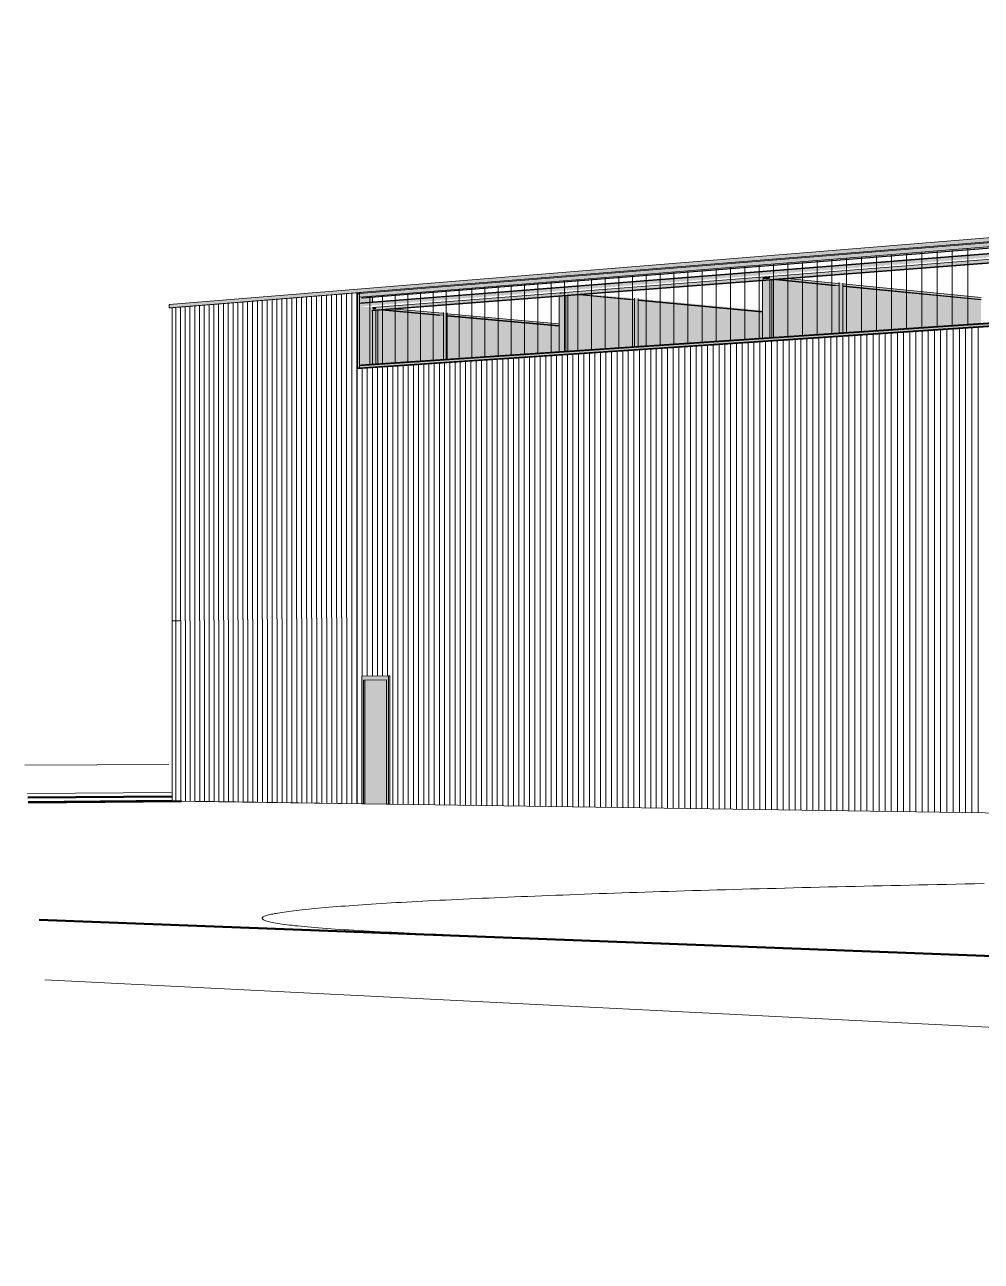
# Model space of a CAD drawing. Header units: inches. Extents: x 31155.6 to 31160.43, y 58.98 to 66.18.
# Drawn here: x 31158.0716 to 31158.2341, y 59.9092 to 60.1192 of the extents above; entities that cross this region are included whole.
import ezdxf

# ---------------------------------------------------------------- set-up
doc = ezdxf.new("R2010")
doc.units = ezdxf.units.IN
doc.header["$MEASUREMENT"] = 0
doc.linetypes.add('Center 1_4_', pattern=[0.53125, 0.25, -0.09375, 0.09375, -0.09375])
doc.linetypes.add('Hidden', pattern=[0.28125, 0.1875, -0.09375])
for name, color, linetype, lineweight in [('A-DOOR', 31, 'Continuous', 13), ('A-DOOR-FRAM', 31, 'Continuous', 9), ('A-GLAZ-CURT', 52, 'Continuous', 9), ('A-GLAZ-CWMG', 51, 'Continuous', 9), ('A-PROP-SBCK', 71, 'Hidden', 50), ('A-ROOF', 132, 'Continuous', 13), ('A-WALL', 113, 'Continuous', 13), ('A-WALL-PATT', 111, 'Continuous', 13), ('C-BLDG-PADS', 91, 'Continuous', 9), ('C-TOPO', 7, 'Continuous', 9), ('EOP-PR', 4, 'Continuous', 9), ('L-SITE-WALL', 31, 'Continuous', 13), ('PROP', 3, 'Center 1_4_', 9), ('S-BEAM', 12, 'Continuous', 9)]:
    doc.layers.add(name, color=color, linetype=linetype, lineweight=lineweight)

# ---------------------------------------------------------------- blocks, each defined once
blk = doc.blocks.new('FP_62-Looking South East')
at = {"layer": 'A-WALL-PATT', "lineweight": 9}
for p, q in [((-3884.16113, 59.9863), (-3884.16113, 60.01935)), ((-3884.16019, 59.98629), (-3884.16019, 60.01937)), ((-3884.15925, 59.98627), (-3884.15925, 60.01939)), ((-3884.1583, 59.98626), (-3884.1583, 60.01941)), ((-3884.15736, 59.98625), (-3884.15736, 60.01943)), ((-3884.15641, 59.98623), (-3884.15641, 60.01945)), ((-3884.15547, 59.98622), (-3884.15547, 60.01946)), ((-3884.15452, 59.98621), (-3884.15452, 60.01948)), ((-3884.15357, 59.98619), (-3884.15357, 60.0195)), ((-3884.15261, 59.98618), (-3884.15261, 60.01952)), ((-3884.15166, 59.98617), (-3884.15166, 60.01954)), ((-3884.1507, 59.98615), (-3884.1507, 60.01956)), ((-3884.14974, 59.98614), (-3884.14974, 60.01958)), ((-3884.14878, 59.98612), (-3884.14878, 60.0196)), ((-3884.14782, 59.98611), (-3884.14782, 60.01962)), ((-3884.14685, 59.9861), (-3884.14685, 60.01964)), ((-3884.14588, 59.98608), (-3884.14588, 60.01966)), ((-3884.14492, 59.98607), (-3884.14492, 60.01968)), ((-3884.14395, 59.98605), (-3884.14395, 60.0197)), ((-3884.14297, 59.98604), (-3884.14297, 60.01972)), ((-3884.142, 59.98603), (-3884.142, 60.01974)), ((-3884.14102, 59.98601), (-3884.14102, 60.01976)), ((-3884.14004, 59.986), (-3884.14004, 60.01978)), ((-3884.13906, 59.98598), (-3884.13906, 60.0198)), ((-3884.13808, 59.98597), (-3884.13808, 60.01982)), ((-3884.1371, 59.98596), (-3884.1371, 60.01984)), ((-3884.13611, 59.98594), (-3884.13611, 60.01986)), ((-3884.13512, 59.98593), (-3884.13512, 60.01988)), ((-3884.13413, 59.98591), (-3884.13413, 60.0199)), ((-3884.13314, 59.9859), (-3884.13314, 60.01992)), ((-3884.13214, 59.98588), (-3884.13214, 60.01994)), ((-3884.13115, 59.98587), (-3884.13115, 60.01996)), ((-3884.13015, 59.98586), (-3884.13015, 60.01998)), ((-3884.12915, 59.98584), (-3884.12915, 60.02)), ((-3884.12815, 59.98583), (-3884.12815, 60.02002)), ((-3884.12714, 59.98581), (-3884.12714, 60.02004)), ((-3884.12613, 59.9858), (-3884.12613, 60.02006)), ((-3884.12513, 59.98578), (-3884.12513, 60.02008)), ((-3884.12412, 59.98577), (-3884.12412, 60.0201)), ((-3884.1231, 59.98575), (-3884.1231, 60.02012)), ((-3884.12209, 59.98574), (-3884.12209, 60.02014)), ((-3884.12107, 59.98573), (-3884.12107, 60.02016)), ((-3884.12005, 59.98571), (-3884.12005, 60.02018)), ((-3884.11903, 59.9857), (-3884.11903, 60.0202)), ((-3884.11801, 59.98568), (-3884.11801, 60.02022)), ((-3884.11698, 59.98567), (-3884.11698, 60.02025)), ((-3884.11595, 59.98565), (-3884.11595, 60.02027)), ((-3884.11493, 59.98564), (-3884.11493, 60.02029)), ((-3884.11389, 59.98562), (-3884.11389, 60.02031)), ((-3884.11286, 59.98561), (-3884.11286, 60.02033)), ((-3884.11182, 59.98559), (-3884.11182, 60.02035)), ((-3884.11079, 59.98558), (-3884.11079, 60.02037)), ((-3884.10975, 59.98556), (-3884.10975, 60.02039)), ((-3884.1087, 59.98555), (-3884.1087, 60.02041)), ((-3884.10766, 59.98553), (-3884.10766, 60.02043)), ((-3884.10661, 59.98552), (-3884.10661, 60.02046)), ((-3884.10556, 59.9855), (-3884.10556, 60.02048)), ((-3884.10451, 59.98549), (-3884.10451, 60.0205)), ((-3884.10346, 59.98547), (-3884.10346, 60.02052)), ((-3884.1024, 59.98546), (-3884.1024, 60.02054)), ((-3884.10135, 59.98544), (-3884.10135, 60.02056)), ((-3884.10029, 59.98543), (-3884.10029, 60.02058)), ((-3884.09922, 59.98541), (-3884.09922, 60.02061)), ((-3884.09816, 59.9854), (-3884.09816, 60.02063)), ((-3884.09709, 59.98538), (-3884.09709, 60.02065)), ((-3884.09602, 59.98537), (-3884.09602, 60.02067)), ((-3884.20153, 59.98688), (-3884.20153, 60.01853)), ((-3884.20067, 60.00855), (-3884.20067, 60.01855)), ((-3884.19981, 60.00856), (-3884.19981, 60.01857)), ((-3884.19894, 60.00856), (-3884.19894, 60.01858)), ((-3884.19808, 60.00857), (-3884.19808, 60.0186)), ((-3884.19721, 60.00858), (-3884.19721, 60.01862)), ((-3884.19634, 60.00859), (-3884.19634, 60.01864)), ((-3884.19547, 59.98679), (-3884.19547, 60.01865)), ((-3884.1946, 59.98678), (-3884.1946, 60.01867)), ((-3884.19372, 59.98677), (-3884.19372, 60.01869)), ((-3884.19285, 59.98676), (-3884.19285, 60.01871)), ((-3884.19197, 59.98674), (-3884.19197, 60.01872)), ((-3884.19109, 59.98673), (-3884.19109, 60.01874)), ((-3884.19021, 59.98672), (-3884.19021, 60.01876)), ((-3884.18933, 59.98671), (-3884.18933, 60.01878)), ((-3884.18845, 59.98669), (-3884.18845, 60.0188)), ((-3884.18756, 59.98668), (-3884.18756, 60.01881)), ((-3884.18667, 59.98667), (-3884.18667, 60.01883)), ((-3884.18579, 59.98666), (-3884.18579, 60.01885)), ((-3884.18489, 59.98664), (-3884.18489, 60.01887)), ((-3884.184, 59.98663), (-3884.184, 60.01889)), ((-3884.18311, 59.98662), (-3884.18311, 60.0189)), ((-3884.18221, 59.9866), (-3884.18221, 60.01892)), ((-3884.18132, 59.98659), (-3884.18132, 60.01894)), ((-3884.18042, 59.98658), (-3884.18042, 60.01896)), ((-3884.17952, 59.98657), (-3884.17952, 60.01898)), ((-3884.17861, 59.98655), (-3884.17861, 60.019)), ((-3884.17771, 59.98654), (-3884.17771, 60.01901)), ((-3884.1768, 59.98653), (-3884.1768, 60.01903)), ((-3884.17589, 59.98651), (-3884.17589, 60.01905)), ((-3884.17498, 59.9865), (-3884.17498, 60.01907)), ((-3884.17407, 59.98649), (-3884.17407, 60.01909)), ((-3884.17316, 59.98647), (-3884.17316, 60.01911)), ((-3884.17225, 59.98646), (-3884.17225, 60.01912)), ((-3884.17133, 59.98645), (-3884.17133, 60.01914)), ((-3884.17041, 59.98643), (-3884.17041, 60.01916)), ((-3884.16949, 59.98642), (-3884.16949, 60.01918)), ((-3884.16857, 59.98641), (-3884.16857, 60.0192)), ((-3884.16764, 59.98639), (-3884.16764, 60.01922)), ((-3884.16672, 59.98638), (-3884.16672, 60.01924)), ((-3884.16579, 59.98637), (-3884.16579, 60.01926)), ((-3884.16486, 59.98635), (-3884.16486, 60.01927)), ((-3884.16393, 59.98634), (-3884.16393, 60.01929)), ((-3884.163, 59.98633), (-3884.163, 60.01931)), ((-3884.16206, 59.98631), (-3884.16206, 60.01933))]:
    blk.add_line(p, q, dxfattribs=at)
blk = doc.blocks.new('FP_63-Looking South East')
at = {"layer": 'A-WALL-PATT', "lineweight": 9}
for p, q in [((-3884.10819, 60.06747), (-3884.10819, 60.08034)), ((-3884.10561, 60.06764), (-3884.10561, 60.08055)), ((-3884.10302, 60.06781), (-3884.10302, 60.08076)), ((-3884.10042, 60.06799), (-3884.10042, 60.08096)), ((-3884.0978, 60.06816), (-3884.0978, 60.08117)), ((-3884.13569, 60.06562), (-3884.13569, 60.07815)), ((-3884.13325, 60.06579), (-3884.13325, 60.07834)), ((-3884.1308, 60.06595), (-3884.1308, 60.07854)), ((-3884.12834, 60.06612), (-3884.12834, 60.07874)), ((-3884.12586, 60.06628), (-3884.12586, 60.07893)), ((-3884.12338, 60.06645), (-3884.12338, 60.07913)), ((-3884.12088, 60.06662), (-3884.12088, 60.07933)), ((-3884.11837, 60.06679), (-3884.11837, 60.07953)), ((-3884.11584, 60.06695), (-3884.11584, 60.07973)), ((-3884.1133, 60.06713), (-3884.1133, 60.07994)), ((-3884.11075, 60.0673), (-3884.11075, 60.08014)), ((-3884.16172, 60.06388), (-3884.16172, 60.07607)), ((-3884.15941, 60.06403), (-3884.15941, 60.07625)), ((-3884.15709, 60.06419), (-3884.15709, 60.07644)), ((-3884.15476, 60.06435), (-3884.15476, 60.07663)), ((-3884.15242, 60.0645), (-3884.15242, 60.07681)), ((-3884.15006, 60.06466), (-3884.15006, 60.077)), ((-3884.1477, 60.06482), (-3884.1477, 60.07719)), ((-3884.14532, 60.06498), (-3884.14532, 60.07738)), ((-3884.14293, 60.06514), (-3884.14293, 60.07757)), ((-3884.14053, 60.0653), (-3884.14053, 60.07776)), ((-3884.13811, 60.06546), (-3884.13811, 60.07795)), ((-3884.18641, 60.06223), (-3884.18641, 60.0741)), ((-3884.18422, 60.06237), (-3884.18422, 60.07428)), ((-3884.18202, 60.06252), (-3884.18202, 60.07445)), ((-3884.17981, 60.06268), (-3884.17981, 60.07463)), ((-3884.17758, 60.06282), (-3884.17758, 60.0748)), ((-3884.17535, 60.06297), (-3884.17535, 60.07498)), ((-3884.17311, 60.06312), (-3884.17311, 60.07516)), ((-3884.17085, 60.06327), (-3884.17085, 60.07534)), ((-3884.16859, 60.06342), (-3884.16859, 60.07552)), ((-3884.16631, 60.06357), (-3884.16631, 60.0757)), ((-3884.16402, 60.06373), (-3884.16402, 60.07589)), ((-3884.19935, 60.06136), (-3884.19935, 60.07307)), ((-3884.19722, 60.0615), (-3884.19722, 60.07324)), ((-3884.19507, 60.06164), (-3884.19507, 60.07341)), ((-3884.19292, 60.06179), (-3884.19292, 60.07358)), ((-3884.19076, 60.06193), (-3884.19076, 60.07375)), ((-3884.18859, 60.06208), (-3884.18859, 60.07393))]:
    blk.add_line(p, q, dxfattribs=at)
blk = doc.blocks.new('FP_73-Looking South East')
at = {"layer": 'A-WALL-PATT', "lineweight": 9}
for p, q in [((-3884.09709, 60.02065), (-3884.09709, 60.06767)), ((-3884.09602, 60.02067), (-3884.09602, 60.06774)), ((-3884.12815, 60.02002), (-3884.12815, 60.06561)), ((-3884.12714, 60.02004), (-3884.12714, 60.06567)), ((-3884.12613, 60.02006), (-3884.12613, 60.06574)), ((-3884.12513, 60.02008), (-3884.12513, 60.06581)), ((-3884.12412, 60.0201), (-3884.12412, 60.06588)), ((-3884.1231, 60.02012), (-3884.1231, 60.06594)), ((-3884.12209, 60.02014), (-3884.12209, 60.06601)), ((-3884.12107, 60.02016), (-3884.12107, 60.06608)), ((-3884.12005, 60.02018), (-3884.12005, 60.06615)), ((-3884.11903, 60.0202), (-3884.11903, 60.06621)), ((-3884.11801, 60.02022), (-3884.11801, 60.06628)), ((-3884.11698, 60.02025), (-3884.11698, 60.06635)), ((-3884.11595, 60.02027), (-3884.11595, 60.06642)), ((-3884.11493, 60.02029), (-3884.11493, 60.06649)), ((-3884.11389, 60.02031), (-3884.11389, 60.06656)), ((-3884.11286, 60.02033), (-3884.11286, 60.06662)), ((-3884.11182, 60.02035), (-3884.11182, 60.06669)), ((-3884.11079, 60.02037), (-3884.11079, 60.06676)), ((-3884.10975, 60.02039), (-3884.10975, 60.06683)), ((-3884.1087, 60.02041), (-3884.1087, 60.0669)), ((-3884.10766, 60.02043), (-3884.10766, 60.06697)), ((-3884.10661, 60.02046), (-3884.10661, 60.06704)), ((-3884.10556, 60.02048), (-3884.10556, 60.06711)), ((-3884.10451, 60.0205), (-3884.10451, 60.06718)), ((-3884.10346, 60.02052), (-3884.10346, 60.06725)), ((-3884.1024, 60.02054), (-3884.1024, 60.06732)), ((-3884.10135, 60.02056), (-3884.10135, 60.06739)), ((-3884.10029, 60.02058), (-3884.10029, 60.06746)), ((-3884.09922, 60.02061), (-3884.09922, 60.06753)), ((-3884.09816, 60.02063), (-3884.09816, 60.0676)), ((-3884.16019, 60.01937), (-3884.16019, 60.06348)), ((-3884.15925, 60.01939), (-3884.15925, 60.06354)), ((-3884.1583, 60.01941), (-3884.1583, 60.0636)), ((-3884.15736, 60.01943), (-3884.15736, 60.06367)), ((-3884.15641, 60.01945), (-3884.15641, 60.06373)), ((-3884.15547, 60.01946), (-3884.15547, 60.06379)), ((-3884.15452, 60.01948), (-3884.15452, 60.06385)), ((-3884.15357, 60.0195), (-3884.15357, 60.06392)), ((-3884.15261, 60.01952), (-3884.15261, 60.06398)), ((-3884.15166, 60.01954), (-3884.15166, 60.06404)), ((-3884.1507, 60.01956), (-3884.1507, 60.06411)), ((-3884.14974, 60.01958), (-3884.14974, 60.06417)), ((-3884.14878, 60.0196), (-3884.14878, 60.06424)), ((-3884.14782, 60.01962), (-3884.14782, 60.0643)), ((-3884.14685, 60.01964), (-3884.14685, 60.06436)), ((-3884.14588, 60.01966), (-3884.14588, 60.06443)), ((-3884.14492, 60.01968), (-3884.14492, 60.06449)), ((-3884.14395, 60.0197), (-3884.14395, 60.06456)), ((-3884.14297, 60.01972), (-3884.14297, 60.06462)), ((-3884.142, 60.01974), (-3884.142, 60.06469)), ((-3884.14102, 60.01976), (-3884.14102, 60.06475)), ((-3884.14004, 60.01978), (-3884.14004, 60.06482)), ((-3884.13906, 60.0198), (-3884.13906, 60.06488)), ((-3884.13808, 60.01982), (-3884.13808, 60.06495)), ((-3884.1371, 60.01984), (-3884.1371, 60.06501)), ((-3884.13611, 60.01986), (-3884.13611, 60.06508)), ((-3884.13512, 60.01988), (-3884.13512, 60.06514)), ((-3884.13413, 60.0199), (-3884.13413, 60.06521)), ((-3884.13314, 60.01992), (-3884.13314, 60.06528)), ((-3884.13214, 60.01994), (-3884.13214, 60.06534)), ((-3884.13115, 60.01996), (-3884.13115, 60.06541)), ((-3884.13015, 60.01998), (-3884.13015, 60.06547)), ((-3884.12915, 60.02), (-3884.12915, 60.06554)), ((-3884.19197, 60.01872), (-3884.19197, 60.06136)), ((-3884.19109, 60.01874), (-3884.19109, 60.06142)), ((-3884.19021, 60.01876), (-3884.19021, 60.06148)), ((-3884.18933, 60.01878), (-3884.18933, 60.06154)), ((-3884.18845, 60.0188), (-3884.18845, 60.0616)), ((-3884.18756, 60.01881), (-3884.18756, 60.06166)), ((-3884.18667, 60.01883), (-3884.18667, 60.06172)), ((-3884.18579, 60.01885), (-3884.18579, 60.06178)), ((-3884.18489, 60.01887), (-3884.18489, 60.06183)), ((-3884.184, 60.01889), (-3884.184, 60.06189)), ((-3884.18311, 60.0189), (-3884.18311, 60.06195)), ((-3884.18221, 60.01892), (-3884.18221, 60.06201)), ((-3884.18132, 60.01894), (-3884.18132, 60.06207)), ((-3884.18042, 60.01896), (-3884.18042, 60.06213)), ((-3884.17952, 60.01898), (-3884.17952, 60.06219)), ((-3884.17861, 60.019), (-3884.17861, 60.06225)), ((-3884.17771, 60.01901), (-3884.17771, 60.06231)), ((-3884.1768, 60.01903), (-3884.1768, 60.06237)), ((-3884.17589, 60.01905), (-3884.17589, 60.06243)), ((-3884.17498, 60.01907), (-3884.17498, 60.06249)), ((-3884.17407, 60.01909), (-3884.17407, 60.06255)), ((-3884.17316, 60.01911), (-3884.17316, 60.06261)), ((-3884.17225, 60.01912), (-3884.17225, 60.06268)), ((-3884.17133, 60.01914), (-3884.17133, 60.06274)), ((-3884.17041, 60.01916), (-3884.17041, 60.0628)), ((-3884.16949, 60.01918), (-3884.16949, 60.06286)), ((-3884.16857, 60.0192), (-3884.16857, 60.06292)), ((-3884.16764, 60.01922), (-3884.16764, 60.06298)), ((-3884.16672, 60.01924), (-3884.16672, 60.06304)), ((-3884.16579, 60.01926), (-3884.16579, 60.0631)), ((-3884.16486, 60.01927), (-3884.16486, 60.06317)), ((-3884.16393, 60.01929), (-3884.16393, 60.06323)), ((-3884.163, 60.01931), (-3884.163, 60.06329)), ((-3884.16206, 60.01933), (-3884.16206, 60.06335)), ((-3884.16113, 60.01935), (-3884.16113, 60.06341)), ((-3884.20067, 60.01855), (-3884.20067, 60.06079)), ((-3884.19981, 60.01857), (-3884.19981, 60.06084)), ((-3884.19894, 60.01858), (-3884.19894, 60.0609)), ((-3884.19808, 60.0186), (-3884.19808, 60.06096)), ((-3884.19721, 60.01862), (-3884.19721, 60.06102)), ((-3884.19634, 60.01864), (-3884.19634, 60.06107)), ((-3884.19547, 60.01865), (-3884.19547, 60.06113)), ((-3884.1946, 60.01867), (-3884.1946, 60.06119)), ((-3884.19372, 60.01869), (-3884.19372, 60.06125)), ((-3884.19285, 60.01871), (-3884.19285, 60.06131))]:
    blk.add_line(p, q, dxfattribs=at)
blk = doc.blocks.new('FP_74-Looking South East')
at = {"layer": 'A-WALL-PATT', "lineweight": 9}
for p, q in [((-3884.2323, 59.98732), (-3884.2323, 60.01791)), ((-3884.23149, 59.98731), (-3884.23149, 60.01792)), ((-3884.23069, 59.9873), (-3884.23069, 60.01794)), ((-3884.22988, 59.98729), (-3884.22988, 60.01795)), ((-3884.22907, 59.98728), (-3884.22907, 60.01797)), ((-3884.22826, 59.98727), (-3884.22826, 60.01799)), ((-3884.22745, 59.98725), (-3884.22745, 60.018)), ((-3884.22664, 59.98724), (-3884.22664, 60.01802)), ((-3884.22583, 59.98723), (-3884.22583, 60.01804)), ((-3884.22501, 59.98722), (-3884.22501, 60.01805)), ((-3884.22419, 59.98721), (-3884.22419, 60.01807)), ((-3884.22338, 59.9872), (-3884.22338, 60.01809)), ((-3884.22256, 59.98718), (-3884.22256, 60.0181)), ((-3884.22173, 59.98717), (-3884.22173, 60.01812)), ((-3884.22091, 59.98716), (-3884.22091, 60.01814)), ((-3884.22009, 59.98715), (-3884.22009, 60.01815)), ((-3884.21926, 59.98714), (-3884.21926, 60.01817)), ((-3884.21843, 59.98712), (-3884.21843, 60.01819)), ((-3884.2176, 59.98711), (-3884.2176, 60.0182)), ((-3884.21677, 59.9871), (-3884.21677, 60.01822)), ((-3884.21594, 59.98709), (-3884.21594, 60.01824)), ((-3884.21511, 59.98708), (-3884.21511, 60.01825)), ((-3884.21427, 59.98706), (-3884.21427, 60.01827)), ((-3884.21344, 59.98705), (-3884.21344, 60.01829)), ((-3884.2126, 59.98704), (-3884.2126, 60.01831)), ((-3884.21176, 59.98703), (-3884.21176, 60.01832)), ((-3884.21092, 59.98702), (-3884.21092, 60.01834)), ((-3884.21007, 59.987), (-3884.21007, 60.01836)), ((-3884.20923, 59.98699), (-3884.20923, 60.01837)), ((-3884.20838, 59.98698), (-3884.20838, 60.01839)), ((-3884.20753, 59.98697), (-3884.20753, 60.01841)), ((-3884.20669, 59.98696), (-3884.20669, 60.01843)), ((-3884.20583, 59.98694), (-3884.20583, 60.01844)), ((-3884.20498, 59.98693), (-3884.20498, 60.01846)), ((-3884.20413, 59.98692), (-3884.20413, 60.01848)), ((-3884.20327, 59.98691), (-3884.20327, 60.01849)), ((-3884.20241, 59.98689), (-3884.20241, 60.01851)), ((-3884.20156, 59.98688), (-3884.20156, 60.01853))]:
    blk.add_line(p, q, dxfattribs=at)
blk = doc.blocks.new('FP_80-Looking South East')
at = {"layer": 'A-WALL-PATT', "lineweight": 9}
blk.add_line((-3884.23233, 60.01796), (-3884.23233, 60.07115), dxfattribs=at)
blk = doc.blocks.new('FP_81-Looking South East')
at = {"layer": 'A-WALL-PATT', "lineweight": 9}
for p, q in [((-3884.22341, 60.01809), (-3884.22341, 60.07187)), ((-3884.22259, 60.0181), (-3884.22259, 60.07193)), ((-3884.22177, 60.01812), (-3884.22177, 60.072)), ((-3884.22095, 60.01814), (-3884.22095, 60.07206)), ((-3884.22013, 60.01815), (-3884.22013, 60.07213)), ((-3884.2193, 60.01817), (-3884.2193, 60.0722)), ((-3884.21847, 60.01819), (-3884.21847, 60.07226)), ((-3884.21764, 60.0182), (-3884.21764, 60.07233)), ((-3884.21681, 60.01822), (-3884.21681, 60.0724)), ((-3884.21598, 60.01824), (-3884.21598, 60.07247)), ((-3884.21515, 60.01825), (-3884.21515, 60.07253)), ((-3884.21431, 60.01827), (-3884.21431, 60.0726)), ((-3884.21347, 60.01829), (-3884.21347, 60.07267)), ((-3884.21264, 60.0183), (-3884.21264, 60.07273)), ((-3884.2118, 60.01832), (-3884.2118, 60.0728)), ((-3884.21096, 60.01834), (-3884.21096, 60.07287)), ((-3884.21011, 60.01836), (-3884.21011, 60.07294)), ((-3884.20927, 60.01837), (-3884.20927, 60.07301)), ((-3884.20842, 60.01839), (-3884.20842, 60.07307)), ((-3884.20757, 60.01841), (-3884.20757, 60.07314)), ((-3884.20673, 60.01842), (-3884.20673, 60.07321)), ((-3884.20587, 60.01844), (-3884.20587, 60.07328)), ((-3884.20502, 60.01846), (-3884.20502, 60.07335)), ((-3884.20417, 60.01848), (-3884.20417, 60.07342)), ((-3884.20331, 60.01849), (-3884.20331, 60.07349)), ((-3884.20245, 60.01851), (-3884.20245, 60.07356)), ((-3884.2016, 60.01853), (-3884.2016, 60.07362)), ((-3884.23153, 60.01792), (-3884.23153, 60.07121)), ((-3884.23073, 60.01794), (-3884.23073, 60.07128)), ((-3884.22992, 60.01795), (-3884.22992, 60.07134)), ((-3884.22911, 60.01797), (-3884.22911, 60.07141)), ((-3884.2283, 60.01799), (-3884.2283, 60.07147)), ((-3884.22749, 60.018), (-3884.22749, 60.07154)), ((-3884.22668, 60.01802), (-3884.22668, 60.0716)), ((-3884.22586, 60.01804), (-3884.22586, 60.07167)), ((-3884.22505, 60.01805), (-3884.22505, 60.07173)), ((-3884.22423, 60.01807), (-3884.22423, 60.0718))]:
    blk.add_line(p, q, dxfattribs=at)

msp = doc.modelspace()

# ---------------------------------------------------------------- hatches: boundary and pattern name
at = {"layer": 'A-DOOR'}
msp.add_hatch(color=256, dxfattribs=at).paths.add_polyline_path([(31158.13331, 59.98681), (31158.13331, 60.00792), (31158.12941, 60.00788), (31158.12941, 59.98686)], flags=0)
at = {"layer": 'A-DOOR-FRAM', "lineweight": 13}
msp.add_hatch(color=256, dxfattribs=at).paths.add_polyline_path([(31158.13342, 59.9868), (31158.13342, 60.00858), (31158.12888, 60.00854), (31158.12888, 59.98687), (31158.1292, 59.98686), (31158.12923, 60.00788), (31158.13309, 60.00792), (31158.13309, 59.98681)], flags=0)
at = {"layer": 'A-DOOR-FRAM'}
msp.add_hatch(color=256, dxfattribs=at).paths.add_polyline_path([(31158.1293, 59.98686), (31158.12941, 59.98686), (31158.12941, 60.00788), (31158.1292, 60.00788), (31158.1292, 59.98686)], flags=0)
at = {"layer": 'A-GLAZ-CWMG'}
for points in [[(31158.12849, 60.07293), (31158.67901, 60.11686), (31158.67901, 60.11786), (31158.12849, 60.07355)], [(31158.12887, 60.07274), (31158.67923, 60.11653), (31158.67923, 60.11661), (31158.12887, 60.07279)], [(31158.12893, 60.07275), (31158.67923, 60.11654), (31158.67923, 60.11776), (31158.67903, 60.11775), (31158.67901, 60.11686), (31158.12893, 60.07293), (31158.12893, 60.07292)], [(31158.12849, 60.06092), (31158.67901, 60.09762), (31158.67901, 60.09813), (31158.12849, 60.06124)], [(31158.12887, 60.06134), (31158.67923, 60.09827), (31158.67923, 60.09836), (31158.12887, 60.0614)], [(31158.12893, 60.06127), (31158.67903, 60.09811), (31158.67906, 60.09764), (31158.67946, 60.09762), (31158.67943, 60.09765), (31158.67923, 60.09765), (31158.67923, 60.09833), (31158.12893, 60.06138)]]:
    msp.add_hatch(color=256, dxfattribs=at).paths.add_polyline_path(points, flags=0)
at = {"layer": 'A-ROOF'}
msp.add_hatch(color=256, dxfattribs=at).paths.add_polyline_path([(31158.09618, 60.07108), (31158.68023, 60.11817), (31158.68023, 60.11918), (31158.09618, 60.07168)], flags=0)
h = msp.add_hatch(color=256, dxfattribs=at)
h.paths.add_polyline_path([(31158.09666, 60.07103), (31158.09666, 60.0711), (31158.12815, 60.07362), (31158.12893, 60.07358), (31158.68031, 60.11794), (31158.68034, 60.118), (31158.68086, 60.11805), (31158.68023, 60.11817), (31158.09618, 60.07108)], flags=0)
h.paths.add_polyline_path([(31158.89688, 60.07646), (31158.8995, 60.07658), (31158.89147, 60.0781), (31158.89147, 60.07748), (31158.89562, 60.0767)], flags=0)
at = {"layer": 'L-SITE-WALL'}
for points in [[(31158.12809, 60.06079), (31158.12858, 60.06084), (31158.12858, 60.0609), (31158.12849, 60.06089), (31158.12815, 60.06091), (31158.12815, 60.0735), (31158.12877, 60.07357), (31158.12809, 60.07363), (31158.12809, 60.06089)], [(31158.12849, 60.06089), (31158.12849, 60.06092), (31158.12851, 60.06124), (31158.12858, 60.06125), (31158.12858, 60.06131), (31158.12882, 60.06134), (31158.12893, 60.06142), (31158.13073, 60.06154), (31158.13073, 60.07059), (31158.13059, 60.07058), (31158.13067, 60.07064), (31158.13073, 60.07062), (31158.13073, 60.0712), (31158.12862, 60.07131), (31158.12862, 60.07185), (31158.12874, 60.07195), (31158.13073, 60.07211), (31158.13073, 60.07288), (31158.12887, 60.07274), (31158.12887, 60.07279), (31158.12893, 60.0728), (31158.12893, 60.07296), (31158.12849, 60.07293), (31158.12849, 60.07353), (31158.12815, 60.0735), (31158.12815, 60.06091)]]:
    msp.add_hatch(color=256, dxfattribs=at).paths.add_polyline_path(points, flags=0)
at = {"layer": 'S-BEAM'}
for points in [[(31158.12862, 60.07185), (31158.67509, 60.11482), (31158.67521, 60.11497), (31158.12874, 60.07195)], [(31158.12862, 60.07134), (31158.67509, 60.11399), (31158.67509, 60.11482), (31158.12862, 60.07185)], [(31158.12866, 60.07129), (31158.67511, 60.11394), (31158.67509, 60.11399), (31158.12863, 60.07131), (31158.12864, 60.0713)], [(31158.13073, 60.07068), (31158.67722, 60.11284), (31158.67721, 60.11365), (31158.13073, 60.07118)], [(31158.12809, 60.06076), (31158.67696, 60.0973), (31158.677, 60.09733), (31158.12809, 60.06077)], [(31158.12851, 60.06124), (31158.67509, 60.09787), (31158.67509, 60.09797), (31158.12851, 60.0613)], [(31158.12858, 60.06083), (31158.67735, 60.09736), (31158.67735, 60.09744), (31158.12858, 60.06089)], [(31158.12862, 60.06083), (31158.67509, 60.09721), (31158.67509, 60.09729), (31158.12862, 60.06089)], [(31158.12888, 60.0614), (31158.6752, 60.09811), (31158.67521, 60.09812), (31158.12888, 60.06142)], [(31158.19697, 60.07594), (31158.19821, 60.07604), (31158.19821, 60.07639), (31158.19697, 60.0763)], [(31158.19697, 60.06599), (31158.19821, 60.06608), (31158.19821, 60.07605), (31158.19697, 60.07595), (31158.19697, 60.06706)], [(31158.19821, 60.06608), (31158.19854, 60.0661), (31158.19854, 60.0758), (31158.19821, 60.07577), (31158.19821, 60.06618)], [(31158.23409, 60.07254), (31158.23409, 60.07288), (31158.20175, 60.07605), (31158.19974, 60.07589), (31158.23009, 60.07293)], [(31158.20999, 60.06687), (31158.21063, 60.06692), (31158.21063, 60.07531), (31158.20999, 60.07538), (31158.20999, 60.06705)], [(31158.16242, 60.0735), (31158.16357, 60.07359), (31158.16357, 60.07375), (31158.16242, 60.07366)], [(31158.16242, 60.06367), (31158.16357, 60.06375), (31158.16357, 60.07359), (31158.16242, 60.0735), (31158.16242, 60.06487)], [(31158.16357, 60.06375), (31158.16389, 60.06377), (31158.16389, 60.07313), (31158.16357, 60.0731), (31158.16357, 60.06385)], [(31158.19692, 60.07046), (31158.19692, 60.07068), (31158.16772, 60.07342), (31158.1664, 60.07332), (31158.19499, 60.07064)], [(31158.17457, 60.06449), (31158.1752, 60.06454), (31158.1752, 60.0725), (31158.17508, 60.07251), (31158.17457, 60.07247), (31158.17457, 60.06487)], [(31158.1752, 60.06454), (31158.17583, 60.06458), (31158.17583, 60.07268), (31158.1752, 60.07274), (31158.1752, 60.06471)], [(31158.13073, 60.07082), (31158.13128, 60.07087), (31158.13128, 60.07119), (31158.13073, 60.07115)], [(31158.13073, 60.06154), (31158.13128, 60.06158), (31158.13128, 60.07087), (31158.13073, 60.07083), (31158.13073, 60.06268)], [(31158.13099, 60.06156), (31158.13113, 60.06157), (31158.13113, 60.0706), (31158.13099, 60.07059), (31158.13099, 60.06268)], [(31158.13128, 60.06158), (31158.1316, 60.0616), (31158.1316, 60.07064), (31158.13128, 60.07062), (31158.13128, 60.06168)], [(31158.16236, 60.06807), (31158.16236, 60.06839), (31158.13473, 60.07088), (31158.13288, 60.07072), (31158.15989, 60.06829)], [(31158.14276, 60.06236), (31158.14338, 60.0624), (31158.14338, 60.07023), (31158.14276, 60.07029), (31158.14276, 60.06252)]]:
    msp.add_hatch(color=256, dxfattribs=at).paths.add_polyline_path(points, flags=0)
h = msp.add_hatch(color=256, dxfattribs=at)
h.paths.add_polyline_path([(31158.13059, 60.07058), (31158.16242, 60.07303), (31158.16242, 60.07312), (31158.13071, 60.07068)], flags=0)
h.paths.add_polyline_path([(31158.16343, 60.07311), (31158.67711, 60.1127), (31158.67722, 60.11284), (31158.16355, 60.07321)], flags=0)
h = msp.add_hatch(color=256, dxfattribs=at)
h.paths.add_polyline_path([(31158.677, 60.09733), (31158.67696, 60.0973), (31158.677, 60.09733)], flags=0)
h.paths.add_polyline_path([(31158.12858, 60.06083), (31158.67715, 60.09732), (31158.67734, 60.09732), (31158.67735, 60.09736), (31158.12858, 60.06083)], flags=0)
h = msp.add_hatch(color=256, dxfattribs=at)
h.paths.add_polyline_path([(31158.19854, 60.0661), (31158.20932, 60.06683), (31158.20932, 60.07486), (31158.1992, 60.07585), (31158.19854, 60.0758), (31158.19854, 60.06649)], flags=0)
h.paths.add_polyline_path([(31158.21063, 60.06692), (31158.23409, 60.0685), (31158.23409, 60.07245), (31158.22168, 60.07366), (31158.22133, 60.07366), (31158.22133, 60.07369), (31158.21063, 60.07473), (31158.21063, 60.06707)], flags=0)
h = msp.add_hatch(color=256, dxfattribs=at)
h.paths.add_polyline_path([(31158.23409, 60.07245), (31158.23409, 60.07254), (31158.21063, 60.07483), (31158.21063, 60.07473), (31158.23009, 60.07284)], flags=0)
h.paths.add_polyline_path([(31158.20932, 60.07486), (31158.20986, 60.0749), (31158.19974, 60.07589), (31158.1992, 60.07585), (31158.20819, 60.07497)], flags=0)
h = msp.add_hatch(color=256, dxfattribs=at)
h.paths.add_polyline_path([(31158.20932, 60.06683), (31158.20999, 60.06687), (31158.20999, 60.07489), (31158.20986, 60.0749), (31158.20932, 60.07486), (31158.20932, 60.06706)], flags=0)
h.paths.add_polyline_path([(31158.20999, 60.07524), (31158.20999, 60.07538), (31158.2092, 60.07532)], flags=0)
h = msp.add_hatch(color=256, dxfattribs=at)
h.paths.add_polyline_path([(31158.16389, 60.06377), (31158.17457, 60.06449), (31158.17457, 60.07247), (31158.1659, 60.07328), (31158.16389, 60.07313), (31158.16389, 60.06414)], flags=0)
h.paths.add_polyline_path([(31158.17583, 60.06458), (31158.19692, 60.066), (31158.19692, 60.07038), (31158.17583, 60.07235), (31158.17583, 60.06479)], flags=0)
h = msp.add_hatch(color=256, dxfattribs=at)
h.paths.add_polyline_path([(31158.19692, 60.07038), (31158.19692, 60.07046), (31158.17583, 60.07244), (31158.17583, 60.07235), (31158.19499, 60.07056)], flags=0)
h.paths.add_polyline_path([(31158.17457, 60.07247), (31158.17508, 60.07251), (31158.1664, 60.07332), (31158.1659, 60.07328), (31158.17309, 60.07261)], flags=0)
h = msp.add_hatch(color=256, dxfattribs=at)
h.paths.add_polyline_path([(31158.1316, 60.0616), (31158.14237, 60.06233), (31158.14237, 60.06979), (31158.1323, 60.07069), (31158.1316, 60.07064), (31158.1316, 60.06195)], flags=0)
h.paths.add_polyline_path([(31158.14338, 60.0624), (31158.16236, 60.06368), (31158.16236, 60.068), (31158.14338, 60.0697), (31158.14338, 60.0626)], flags=0)
h = msp.add_hatch(color=256, dxfattribs=at)
h.paths.add_polyline_path([(31158.16236, 60.068), (31158.16236, 60.06807), (31158.14338, 60.06978), (31158.14338, 60.0697), (31158.15989, 60.06822)], flags=0)
h.paths.add_polyline_path([(31158.14237, 60.06979), (31158.14237, 60.06987), (31158.13278, 60.07073), (31158.1323, 60.07069), (31158.13799, 60.07018)], flags=0)
h = msp.add_hatch(color=256, dxfattribs=at)
h.paths.add_polyline_path([(31158.14237, 60.06233), (31158.14276, 60.06236), (31158.14276, 60.06983), (31158.14265, 60.06984), (31158.14237, 60.06979), (31158.14237, 60.06268)], flags=0)
h.paths.add_polyline_path([(31158.14276, 60.07016), (31158.14276, 60.07029), (31158.142, 60.07023), (31158.14237, 60.07019)], flags=0)

# ---------------------------------------------------------------- linework, layer by layer
at = {"layer": 'A-DOOR', "lineweight": 9}
msp.add_line((31158.12941, 60.00788), (31158.12941, 59.98686), dxfattribs=at)
at = {"layer": 'A-DOOR-FRAM'}
for p, q in [((31158.13342, 60.00858), (31158.12888, 60.00854)), ((31158.12888, 60.00854), (31158.12888, 59.98687)), ((31158.1292, 60.00788), (31158.13309, 60.00792)), ((31158.1292, 59.98686), (31158.1292, 60.00788)), ((31158.12941, 60.00788), (31158.12923, 60.00788)), ((31158.12941, 60.00788), (31158.12941, 59.98686)), ((31158.13309, 60.00792), (31158.13309, 59.9868)), ((31158.13342, 59.9868), (31158.13342, 60.00858)), ((31158.13342, 60.00858), (31158.13363, 60.00858)), ((31158.13363, 60.00858), (31158.13363, 59.9868)), ((31158.13363, 60.00858), (31158.13363, 59.9868)), ((31158.12888, 59.98687), (31158.1292, 59.98686)), ((31158.12941, 59.98686), (31158.1292, 59.98686)), ((31158.13309, 59.9868), (31158.13342, 59.9868)), ((31158.13363, 59.9868), (31158.13342, 59.9868))]:
    msp.add_line(p, q, dxfattribs=at)
at = {"layer": 'A-GLAZ-CWMG'}
for p, q in [((31158.12849, 60.07355), (31158.67901, 60.11786)), ((31158.12849, 60.07293), (31158.67901, 60.11686)), ((31158.12887, 60.07279), (31158.67923, 60.11661)), ((31158.12887, 60.07274), (31158.67923, 60.11653)), ((31158.12894, 60.07273), (31158.67923, 60.11651)), ((31158.67901, 60.09813), (31158.12849, 60.06124)), ((31158.67901, 60.09762), (31158.12849, 60.06092)), ((31158.67923, 60.09836), (31158.12887, 60.0614)), ((31158.67923, 60.09827), (31158.12887, 60.06134)), ((31158.12894, 60.0609), (31158.67947, 60.09758)), ((31158.12849, 60.07293), (31158.12849, 60.07355)), ((31158.12852, 60.07292), (31158.12849, 60.07293)), ((31158.12887, 60.07274), (31158.12887, 60.07279)), ((31158.12894, 60.07273), (31158.12887, 60.07274)), ((31158.12893, 60.0728), (31158.12893, 60.07296)), ((31158.12887, 60.06134), (31158.12887, 60.0614)), ((31158.12849, 60.06093), (31158.12849, 60.06124)), ((31158.12894, 60.0609), (31158.12849, 60.06092)), ((31158.12888, 60.06134), (31158.12887, 60.06134)), ((31158.12893, 60.06127), (31158.12893, 60.06135))]:
    msp.add_line(p, q, dxfattribs=at)
at = {"layer": 'A-PROP-SBCK', "linetype": 'Continuous'}
for p, q in [((31158.07214, 59.98792), (31158.09659, 59.9881)), ((31158.07222, 59.98714), (31158.09666, 59.98734)), ((31158.07222, 59.9871), (31158.09824, 59.98731)), ((31158.72587, 59.94227), (31158.07409, 59.96717))]:
    msp.add_line(p, q, dxfattribs=at)
at = {"layer": 'A-ROOF'}
for p, q in [((31158.09618, 60.07168), (31158.68023, 60.11918)), ((31158.68023, 60.11817), (31158.09618, 60.07108)), ((31158.09618, 60.07168), (31158.09618, 60.07108)), ((31158.09618, 60.07108), (31158.09666, 60.07103))]:
    msp.add_line(p, q, dxfattribs=at)
at = {"layer": 'A-WALL'}
for p, q in [((31158.12849, 60.07353), (31158.12815, 60.0735)), ((31158.12815, 60.0735), (31158.12815, 60.06091)), ((31158.12849, 60.07348), (31158.12815, 60.0735)), ((31158.12849, 60.06089), (31158.12849, 60.07348)), ((31158.12815, 60.06091), (31158.12849, 60.06093)), ((31158.12815, 60.06091), (31158.12849, 60.06089)), ((31158.12874, 60.06091), (31158.12849, 60.06089))]:
    msp.add_line(p, q, dxfattribs=at)
at = {"layer": 'C-BLDG-PADS'}
for p, q in [((31158.09666, 59.98733), (31158.09651, 59.98733)), ((31158.09651, 59.98733), (31158.12887, 59.98687)), ((31158.1293, 59.98686), (31158.13309, 59.98681)), ((31158.13353, 59.9868), (31158.51749, 59.98128))]:
    msp.add_line(p, q, dxfattribs=at)
at = {"layer": 'C-TOPO'}
for p, q in [((31158.0961, 59.99353), (31158.07163, 59.99343)), ((31158.10388, 59.98723), (31158.09651, 59.98733)), ((31158.09651, 59.98733), (31158.09666, 59.98733)), ((31158.09666, 59.98733), (31158.09651, 59.98733)), ((31158.09651, 59.98733), (31158.10388, 59.98723)), ((31158.12887, 59.98687), (31158.10388, 59.98723)), ((31158.10388, 59.98723), (31158.12887, 59.98687)), ((31158.13309, 59.98681), (31158.1293, 59.98686)), ((31158.1293, 59.98686), (31158.13309, 59.98681)), ((31158.51749, 59.98128), (31158.13353, 59.9868)), ((31158.13353, 59.9868), (31158.51749, 59.98128))]:
    msp.add_line(p, q, dxfattribs=at)
at = {"layer": 'EOP-PR'}
msp.add_line((31158.14391, 59.9646), (31159.18858, 59.9248), dxfattribs=at)
msp.add_polyline3d([(31158.23459, 59.97331, 0), (31158.23299, 59.97328, 0), (31158.2314, 59.97325, 0), (31158.22981, 59.97321, 0), (31158.22822, 59.97318, 0), (31158.22664, 59.97315, 0), (31158.22506, 59.97312, 0), (31158.2235, 59.97308, 0), (31158.22193, 59.97305, 0), (31158.22038, 59.97301, 0), (31158.21883, 59.97298, 0), (31158.21728, 59.97294, 0), (31158.21574, 59.97291, 0), (31158.21421, 59.97287, 0), (31158.21269, 59.97284, 0), (31158.21117, 59.9728, 0), (31158.20966, 59.97277, 0), (31158.20815, 59.97273, 0), (31158.20665, 59.97269, 0), (31158.20516, 59.97266, 0), (31158.20368, 59.97262, 0), (31158.2022, 59.97258, 0), (31158.20073, 59.97254, 0), (31158.19927, 59.9725, 0), (31158.19781, 59.97247, 0), (31158.19637, 59.97243, 0), (31158.19493, 59.97239, 0), (31158.1935, 59.97235, 0), (31158.19207, 59.97231, 0), (31158.19066, 59.97227, 0), (31158.18925, 59.97223, 0), (31158.18785, 59.97219, 0), (31158.18646, 59.97215, 0), (31158.18508, 59.97211, 0), (31158.18371, 59.97207, 0), (31158.18235, 59.97202, 0), (31158.18099, 59.97198, 0), (31158.17965, 59.97194, 0), (31158.17831, 59.9719, 0), (31158.17698, 59.97186, 0), (31158.17567, 59.97181, 0), (31158.17436, 59.97177, 0), (31158.17306, 59.97173, 0), (31158.17177, 59.97168, 0), (31158.17049, 59.97164, 0), (31158.16923, 59.9716, 0), (31158.16797, 59.97155, 0), (31158.16672, 59.97151, 0), (31158.16548, 59.97146, 0), (31158.16425, 59.97142, 0), (31158.16304, 59.97137, 0), (31158.16183, 59.97133, 0), (31158.16064, 59.97128, 0), (31158.15945, 59.97124, 0), (31158.15828, 59.97119, 0), (31158.15712, 59.97114, 0), (31158.15597, 59.9711, 0), (31158.15483, 59.97105, 0), (31158.15371, 59.971, 0), (31158.15259, 59.97096, 0), (31158.15149, 59.97091, 0), (31158.1504, 59.97086, 0), (31158.14932, 59.97081, 0), (31158.14826, 59.97076, 0), (31158.1472, 59.97072, 0), (31158.14616, 59.97067, 0), (31158.14514, 59.97062, 0), (31158.14412, 59.97057, 0), (31158.14312, 59.97052, 0), (31158.14213, 59.97047, 0), (31158.14116, 59.97042, 0), (31158.14019, 59.97037, 0), (31158.13925, 59.97032, 0), (31158.13831, 59.97027, 0), (31158.13739, 59.97022, 0), (31158.13648, 59.97017, 0), (31158.13559, 59.97012, 0), (31158.13471, 59.97007, 0), (31158.13385, 59.97002, 0), (31158.133, 59.96997, 0), (31158.13217, 59.96992, 0), (31158.13135, 59.96986, 0), (31158.13054, 59.96981, 0), (31158.12975, 59.96976, 0), (31158.12898, 59.96971, 0), (31158.12822, 59.96966, 0), (31158.12748, 59.9696, 0), (31158.12675, 59.96955, 0), (31158.12604, 59.9695, 0), (31158.12534, 59.96945, 0), (31158.12466, 59.96939, 0), (31158.12399, 59.96934, 0), (31158.12335, 59.96929, 0), (31158.12272, 59.96923, 0), (31158.1221, 59.96918, 0), (31158.1215, 59.96913, 0), (31158.12092, 59.96907, 0), (31158.12036, 59.96902, 0), (31158.11981, 59.96896, 0), (31158.11928, 59.96891, 0), (31158.11877, 59.96886, 0), (31158.11827, 59.9688, 0), (31158.1178, 59.96875, 0), (31158.11734, 59.96869, 0), (31158.1169, 59.96864, 0), (31158.11647, 59.96858, 0), (31158.11607, 59.96853, 0), (31158.11568, 59.96847, 0), (31158.11531, 59.96842, 0), (31158.11496, 59.96836, 0), (31158.11463, 59.96831, 0), (31158.11432, 59.96825, 0), (31158.11403, 59.9682, 0), (31158.11375, 59.96814, 0), (31158.1135, 59.96809, 0), (31158.11326, 59.96803, 0), (31158.11304, 59.96798, 0), (31158.11285, 59.96792, 0), (31158.11267, 59.96787, 0), (31158.11251, 59.96781, 0), (31158.11237, 59.96776, 0), (31158.11226, 59.9677, 0), (31158.11216, 59.96765, 0), (31158.11208, 59.96759, 0), (31158.11203, 59.96753, 0), (31158.11199, 59.96748, 0), (31158.11197, 59.96742, 0), (31158.11198, 59.96737, 0), (31158.11201, 59.96731, 0), (31158.11205, 59.96726, 0), (31158.11212, 59.9672, 0), (31158.11221, 59.96715, 0), (31158.11232, 59.96709, 0), (31158.11245, 59.96704, 0), (31158.1126, 59.96698, 0), (31158.11278, 59.96693, 0), (31158.11297, 59.96687, 0), (31158.11319, 59.96682, 0), (31158.11343, 59.96676, 0), (31158.11369, 59.96671, 0), (31158.11397, 59.96665, 0), (31158.11428, 59.9666, 0), (31158.11461, 59.96654, 0), (31158.11496, 59.96649, 0), (31158.11533, 59.96643, 0), (31158.11572, 59.96638, 0), (31158.11614, 59.96632, 0), (31158.11658, 59.96627, 0), (31158.11704, 59.96622, 0), (31158.11752, 59.96616, 0), (31158.11803, 59.96611, 0), (31158.11856, 59.96606, 0), (31158.11911, 59.966, 0), (31158.11968, 59.96595, 0), (31158.12028, 59.9659, 0), (31158.1209, 59.96584, 0), (31158.12154, 59.96579, 0), (31158.12221, 59.96574, 0), (31158.1229, 59.96569, 0), (31158.12361, 59.96564, 0), (31158.12435, 59.96558, 0), (31158.1251, 59.96553, 0), (31158.12588, 59.96548, 0), (31158.12669, 59.96543, 0), (31158.12752, 59.96538, 0), (31158.12837, 59.96533, 0), (31158.12924, 59.96528, 0), (31158.13014, 59.96523, 0), (31158.13106, 59.96518, 0), (31158.132, 59.96513, 0), (31158.13297, 59.96508, 0), (31158.13396, 59.96503, 0), (31158.13497, 59.96498, 0), (31158.13601, 59.96493, 0), (31158.13707, 59.96488, 0), (31158.13815, 59.96484, 0), (31158.13926, 59.96479, 0), (31158.14038, 59.96474, 0), (31158.14154, 59.96469, 0), (31158.14271, 59.96465, 0), (31158.14391, 59.9646, 0)], dxfattribs=at)
at = {"layer": 'L-SITE-WALL'}
for p, q in [((31158.67791, 60.09729), (31158.12809, 60.06073)), ((31158.12809, 60.07363), (31158.09666, 60.0711)), ((31158.12809, 60.01853), (31158.12809, 60.07363)), ((31158.12877, 60.07357), (31158.12809, 60.07363)), ((31158.13073, 60.07288), (31158.13073, 60.07211)), ((31158.09666, 60.01795), (31158.09666, 60.0711)), ((31158.13073, 60.07057), (31158.13073, 60.06154)), ((31158.09791, 60.01797), (31158.09666, 60.01795)), ((31158.09791, 60.01793), (31158.09666, 60.01795)), ((31158.09791, 60.01792), (31158.09666, 60.01789)), ((31158.09666, 60.01789), (31158.09666, 59.98733)), ((31158.09791, 60.01797), (31158.09791, 60.01792)), ((31158.12941, 59.98686), (31158.12941, 60.00788))]:
    msp.add_line(p, q, dxfattribs=at)
at = {"layer": 'PROP', "linetype": 'Continuous'}
for p, q in [((31158.07208, 59.9886), (31158.09653, 59.98878)), ((31159.02975, 59.90916), (31158.07505, 59.95694))]:
    msp.add_line(p, q, dxfattribs=at)
at = {"layer": 'S-BEAM'}
for p, q in [((31158.12862, 60.07185), (31158.67509, 60.11482)), ((31158.12874, 60.07195), (31158.67521, 60.11497)), ((31158.13059, 60.07058), (31158.6771, 60.1127)), ((31158.13061, 60.07056), (31158.6771, 60.11267)), ((31158.13071, 60.07118), (31158.67722, 60.11365)), ((31158.13071, 60.07068), (31158.67722, 60.11284)), ((31158.12814, 60.0608), (31158.67699, 60.09733)), ((31158.1282, 60.06077), (31158.67696, 60.09727)), ((31158.12874, 60.06141), (31158.67521, 60.09812)), ((31158.19697, 60.07568), (31158.19697, 60.06599)), ((31158.19821, 60.07577), (31158.19821, 60.06608)), ((31158.19854, 60.0661), (31158.19854, 60.0758)), ((31158.20932, 60.07486), (31158.1992, 60.07585)), ((31158.19974, 60.07589), (31158.20986, 60.0749)), ((31158.20986, 60.07525), (31158.20175, 60.07605)), ((31158.20999, 60.07538), (31158.20999, 60.06687)), ((31158.21063, 60.06692), (31158.21063, 60.07531)), ((31158.23409, 60.07288), (31158.21063, 60.07518)), ((31158.21063, 60.07483), (31158.23409, 60.07254)), ((31158.23409, 60.07245), (31158.21063, 60.07473)), ((31158.16242, 60.07301), (31158.16242, 60.06367)), ((31158.16357, 60.0731), (31158.16357, 60.06375)), ((31158.16389, 60.06377), (31158.16389, 60.07313)), ((31158.17457, 60.07247), (31158.1659, 60.07328)), ((31158.1664, 60.07332), (31158.17508, 60.07251)), ((31158.1752, 60.07274), (31158.1752, 60.06454)), ((31158.17583, 60.06458), (31158.17583, 60.07268)), ((31158.17583, 60.07244), (31158.19692, 60.07046)), ((31158.19692, 60.07038), (31158.17583, 60.07235)), ((31158.13128, 60.07062), (31158.13128, 60.06158)), ((31158.1316, 60.0616), (31158.1316, 60.07064)), ((31158.14217, 60.06981), (31158.1323, 60.07069)), ((31158.13278, 60.07073), (31158.14265, 60.06984)), ((31158.14265, 60.07017), (31158.13473, 60.07088)), ((31158.14276, 60.07029), (31158.14276, 60.06236)), ((31158.14338, 60.0624), (31158.14338, 60.07023)), ((31158.16236, 60.06839), (31158.14338, 60.0701)), ((31158.14338, 60.06978), (31158.16236, 60.06807)), ((31158.16236, 60.068), (31158.14338, 60.0697)), ((31158.12862, 60.06131), (31158.12893, 60.06133))]:
    msp.add_line(p, q, dxfattribs=at)

# ---------------------------------------------------------------- block references
at = {"layer": 'A-GLAZ-CURT'}
msp.add_blockref('FP_63-Looking South East', (35042.32962, 0), dxfattribs=at)
at = {"layer": 'L-SITE-WALL', "lineweight": 9}
for name in ['FP_73-Looking South East', 'FP_81-Looking South East', 'FP_80-Looking South East', 'FP_62-Looking South East', 'FP_74-Looking South East']:
    msp.add_blockref(name, (35042.32962, 0), dxfattribs=at)

doc.saveas('drawing.dxf')
